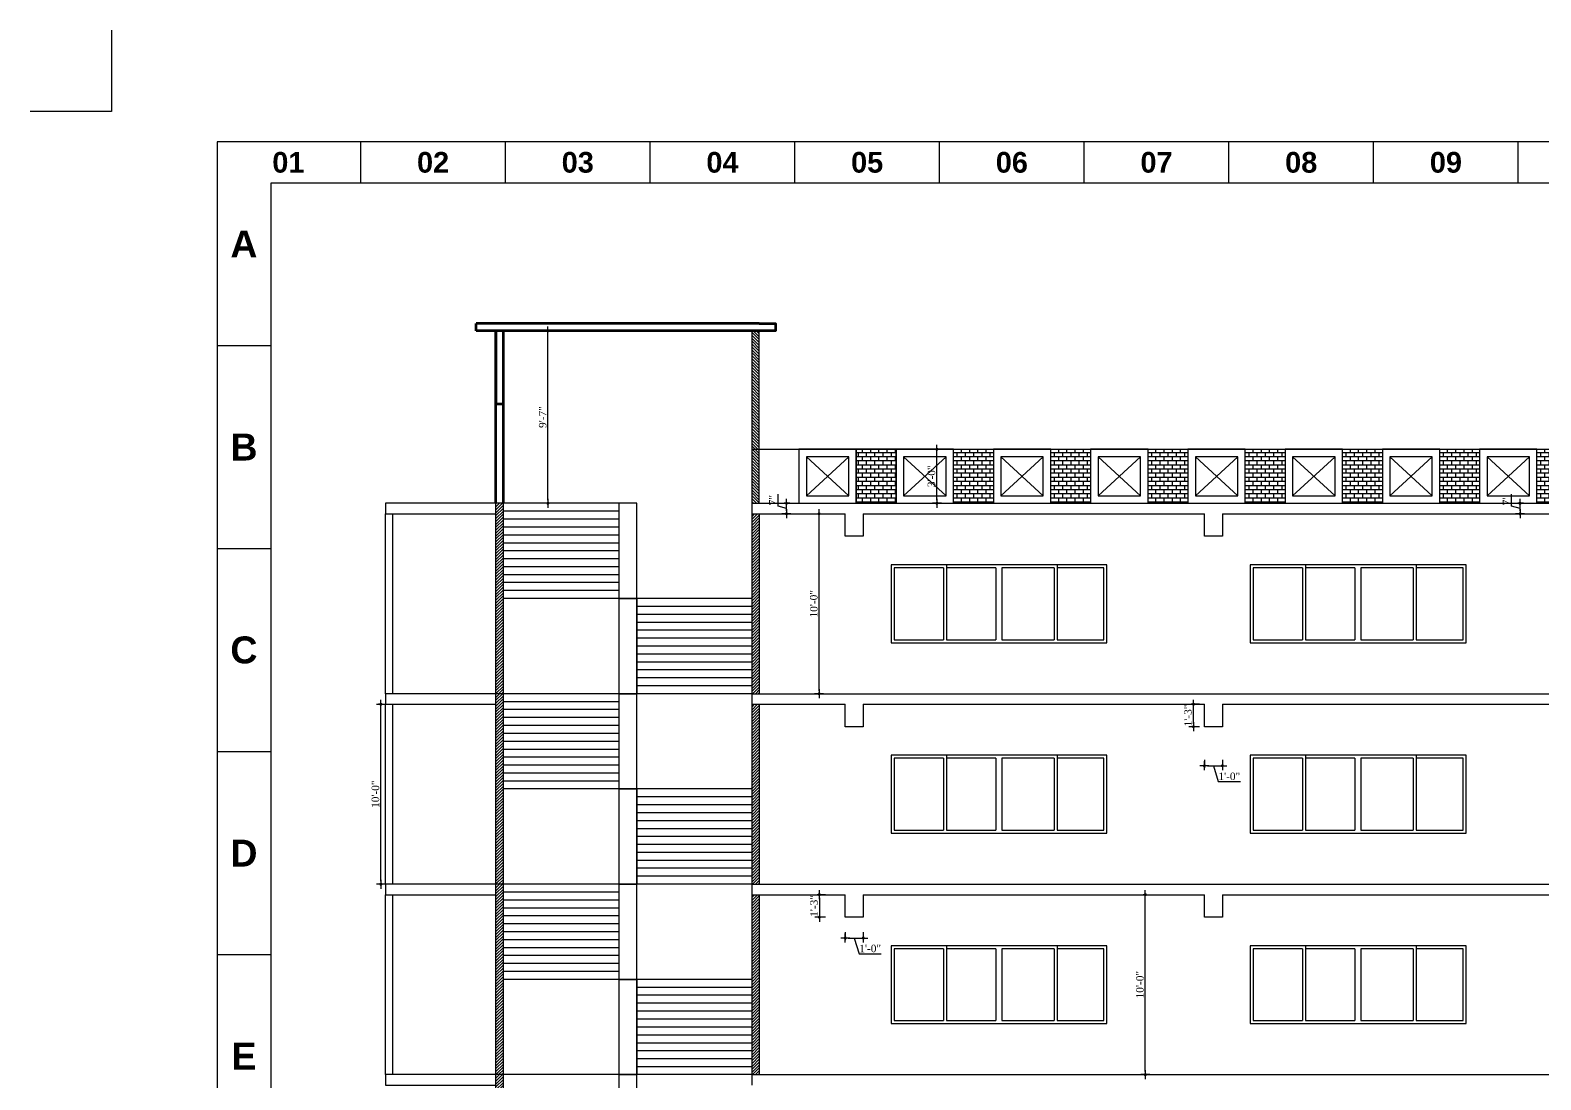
# Model space of a CAD drawing. Header units: inches. Extents: x -250485 to 735580, y -140410 to 288049.
# Drawn here: x 58552 to 59560, y 21638 to 22338 of the extents above; entities that cross this region are included whole.
import ezdxf

# ---------------------------------------------------------------- set-up
doc = ezdxf.new("R2010")
doc.units = ezdxf.units.IN
doc.header["$MEASUREMENT"] = 0
doc.header["$PDMODE"] = 35
doc.layers.get('0').update_dxf_attribs({"lineweight": 0})
doc.layers.get('Defpoints').update_dxf_attribs({"lineweight": 0})
for name, color, linetype, lineweight in [('COLUMN-2', 102, 'Continuous', 0), ('DIM_WORKING', 7, 'Continuous', 0), ('FIX', 251, 'Continuous', 0), ('FURNITURE', 144, 'Continuous', 0), ('Inline', 7, 'Continuous', 0), ('Intercom Conduit', 40, 'Continuous', 0), ('Layer1', 134, 'Continuous', 0), ('Outline', 7, 'Continuous', 0), ('Scale', 7, 'Continuous', 0), ('Scale_Text', 7, 'Continuous', 0), ('Stair', 171, 'Continuous', 0), ('Titelblk', 7, 'Continuous', 25), ('TITLE', 7, 'Continuous', 20)]:
    doc.layers.add(name, color=color, linetype=linetype, lineweight=lineweight)
doc.styles.add('10IN', font='arial.ttf', dxfattribs={"height": 10})
doc.styles.add('REG', font='times.ttf')
doc.styles.get("Standard").update_dxf_attribs({"font": 'arialbd.ttf', "height": 24})
doc.styles.add('SX', font='arial.ttf')
doc.dimstyles.new('Dim-Pres', dxfattribs={"dimtxt": 5.5, "dimasz": 2, "dimexe": 1.5, "dimexo": 1.5, "dimgap": 1, "dimtad": 3, "dimdec": 0, "dimzin": 3, "dimdsep": 46, "dimlunit": 4, "dimtxsty": 'REG', "dimblk": 'point', "dimcen": 2, "dimclrd": 256, "dimclre": 256, "dimclrt": 7, "dimadec": 0, "dimazin": 0, "dimtfac": 0.75, "dimtdec": 0, "dimtmove": 1, "dimatfit": 3, "dimldrblk": 'point', "dimfxl": 0, "dimtolj": 1, "dimtzin": 0, "dimlwd": -1, "dimlwe": -1, "dimarcsym": 1})
doc.dimstyles.new('DIM1', dxfattribs={"dimtxt": 15, "dimasz": 24, "dimexe": 0, "dimexo": 0, "dimgap": 20, "dimtad": 0, "dimdec": 0, "dimzin": 3, "dimdsep": 46, "dimlunit": 3, "dimtxsty": 'SX', "dimblk": 'OPEN30', "dimcen": 0, "dimse1": 1, "dimse2": 1, "dimclrd": 256, "dimclrt": 2, "dimadec": 0, "dimazin": 0, "dimtfac": 1, "dimtdec": 0, "dimtmove": 2, "dimatfit": 0, "dimldrblk": 'OPEN30', "dimfxl": 1, "dimtvp": 1, "dimtolj": 1, "dimtzin": 3, "dimlwd": -1, "dimarcsym": 0})
pattern_1 = [(0, (52532.1162, 21509.5093), (0, 2.75), []), (90, (52532.116, 21509.509), (-5.5, 3e-16), [2.75, -2.75]), (90, (52534.866, 21509.509), (-5.5, 3e-16), [-2.75, 2.75])]

# ---------------------------------------------------------------- blocks, each defined once
blk = doc.blocks.new('_ArchTick')
at = {"color": 0, "linetype": 'ByBlock', "const_width": 0.15}
blk.add_lwpolyline([(-0.5, -0.5), (0.5, 0.5)], dxfattribs=at)
blk = doc.blocks.new('*D493')
at = {"layer": 'Defpoints', "color": 0, "ltscale": 30, "transparency": 16777216}
for p in [(59095.6, 21761.8), (60405, 21761.8), (60138.4, 21641.8)]:
    blk.add_point(p, dxfattribs=at)
at = {"layer": 'DIM_WORKING', "ltscale": 30, "transparency": 16777216}
blk.add_line((60405, 21641.8), (60405, 21761.8), dxfattribs=at)
at = {"layer": 'DIM_WORKING', "ltscale": 30, "transparency": 16777216, "xscale": 6, "yscale": 6, "zscale": 6}
for p, rotation in [((60405, 21761.8), 90), ((60405, 21641.8), 270)]:
    blk.add_blockref('_ArchTick', p, dxfattribs=dict(at, rotation=rotation))
at = {"layer": 'DIM_WORKING', "ltscale": 30, "transparency": 16777216, "insert": (60394.8, 21701.8), "char_height": 10, "attachment_point": 5, "rotation": 90, "style": '10IN'}
blk.add_mtext('\\A1;10\'-0"', dxfattribs=at)
blk = doc.blocks.new('*D494')
at = {"layer": 'Defpoints', "color": 0, "ltscale": 30, "transparency": 16777216}
for p in [(59095.6, 21761.8), (60137, 21768.8), (60405, 21768.8)]:
    blk.add_point(p, dxfattribs=at)
at = {"layer": 'DIM_WORKING', "ltscale": 30, "transparency": 16777216}
blk.add_line((60405, 21761.8), (60405, 21768.8), dxfattribs=at)
at = {"layer": 'DIM_WORKING', "ltscale": 30, "transparency": 16777216, "xscale": 6, "yscale": 6, "zscale": 6}
for p, rotation in [((60405, 21768.8), 90), ((60405, 21761.8), 270)]:
    blk.add_blockref('_ArchTick', p, dxfattribs=dict(at, rotation=rotation))
at = {"layer": 'DIM_WORKING', "ltscale": 30, "transparency": 16777216, "insert": (60386.8, 21762.6), "char_height": 10, "attachment_point": 5, "rotation": 90, "style": '10IN'}
blk.add_mtext('\\A1;7"', dxfattribs=at)
blk = doc.blocks.new('dot')
at = {"color": 4}
for p, q in [((-1.5, 0), (1.5, 0)), ((0, 1.5), (0, -1.5))]:
    blk.add_line(p, q, dxfattribs=at)
at = {"color": 6, "const_width": 0.5}
blk.add_lwpolyline([(-0.25, 0, 1), (0.25, 0, 1)], format="xyb", close=True, dxfattribs=at)
blk = doc.blocks.new('point')
blk.add_blockref('dot', (0, 0))
blk = doc.blocks.new('*D502')
at = {"layer": 'Defpoints', "color": 0, "ltscale": 30, "transparency": 16777216}
for p in [(59095.9, 21761.8), (59078.6, 21746.8), (59095.9, 21746.8)]:
    blk.add_point(p, dxfattribs=at)
at = {"layer": 'Layer1', "ltscale": 30, "transparency": 16777216}
for p, q in [((59082.6, 21761.8), (59077.1, 21761.8)), ((59078.6, 21759.8), (59078.6, 21748.8)), ((59082.6, 21746.8), (59077.1, 21746.8))]:
    blk.add_line(p, q, dxfattribs=at)
at = {"layer": 'Layer1', "ltscale": 30, "transparency": 16777216, "xscale": 2, "yscale": 2, "zscale": 2}
for p, rotation in [((59078.6, 21761.8), 90), ((59078.6, 21746.8), 270)]:
    blk.add_blockref('point', p, dxfattribs=dict(at, rotation=rotation))
at = {"layer": 'Layer1', "color": 7, "ltscale": 30, "transparency": 16777216, "insert": (59075.1, 21754.3), "char_height": 5, "attachment_point": 5, "rotation": 90, "style": 'REG'}
blk.add_mtext('\\A1;1\'-3"', dxfattribs=at)
blk = doc.blocks.new('*D503')
at = {"layer": 'Defpoints', "color": 0, "ltscale": 30, "transparency": 16777216}
for p in [(59095.9, 21746.8), (59107.9, 21746.8), (59107.9, 21732.9)]:
    blk.add_point(p, dxfattribs=at)
at = {"layer": 'Layer1', "ltscale": 30, "transparency": 16777216}
for p, q in [((59095.9, 21736.9), (59095.9, 21731.4)), ((59097.9, 21732.9), (59105.9, 21732.9)), ((59101.9, 21732.9), (59105.1, 21722.3)), ((59107.9, 21736.9), (59107.9, 21731.4)), ((59105.1, 21722.3), (59119.9, 21722.3))]:
    blk.add_line(p, q, dxfattribs=at)
at = {"layer": 'Layer1', "ltscale": 30, "transparency": 16777216, "xscale": 2, "yscale": 2, "zscale": 2, "rotation": 180}
blk.add_blockref('point', (59095.9, 21732.9), dxfattribs=at)
at = {"layer": 'Layer1', "ltscale": 30, "transparency": 16777216, "xscale": 2, "yscale": 2, "zscale": 2}
blk.add_blockref('point', (59107.9, 21732.9), dxfattribs=at)
at = {"layer": 'Layer1', "color": 7, "ltscale": 30, "transparency": 16777216, "insert": (59112.5, 21725.9), "char_height": 5, "attachment_point": 5, "style": 'REG'}
blk.add_mtext('\\A1;1\'-0"', dxfattribs=at)
blk = doc.blocks.new('*D504')
at = {"layer": 'Defpoints', "color": 0, "ltscale": 30, "transparency": 16777216}
for p in [(59328.1, 21888.8), (59335.4, 21888.8), (59335.4, 21873.8)]:
    blk.add_point(p, dxfattribs=at)
at = {"layer": 'Layer1', "ltscale": 30, "transparency": 16777216}
for p, q in [((59332.1, 21888.8), (59326.6, 21888.8)), ((59328.1, 21875.8), (59328.1, 21886.8)), ((59332.1, 21873.8), (59326.6, 21873.8))]:
    blk.add_line(p, q, dxfattribs=at)
at = {"layer": 'Layer1', "ltscale": 30, "transparency": 16777216, "xscale": 2, "yscale": 2, "zscale": 2}
for p, rotation in [((59328.1, 21888.8), 90), ((59328.1, 21873.8), 270)]:
    blk.add_blockref('point', p, dxfattribs=dict(at, rotation=rotation))
at = {"layer": 'Layer1', "color": 7, "ltscale": 30, "transparency": 16777216, "insert": (59324.5, 21881.3), "char_height": 5, "attachment_point": 5, "rotation": 90, "style": 'REG'}
blk.add_mtext('\\A1;1\'-3"', dxfattribs=at)
blk = doc.blocks.new('*D505')
at = {"layer": 'Defpoints', "color": 0, "ltscale": 30, "transparency": 16777216}
for p in [(59335.4, 21873.8), (59347.4, 21873.8), (59347.4, 21847.8)]:
    blk.add_point(p, dxfattribs=at)
at = {"layer": 'Layer1', "ltscale": 30, "transparency": 16777216}
for p, q in [((59335.4, 21851.8), (59335.4, 21846.3)), ((59347.4, 21851.8), (59347.4, 21846.3)), ((59337.4, 21847.8), (59345.4, 21847.8)), ((59341.4, 21847.8), (59344.6, 21837.2)), ((59344.6, 21837.2), (59359.4, 21837.2))]:
    blk.add_line(p, q, dxfattribs=at)
at = {"layer": 'Layer1', "ltscale": 30, "transparency": 16777216, "xscale": 2, "yscale": 2, "zscale": 2, "rotation": 180}
blk.add_blockref('point', (59335.4, 21847.8), dxfattribs=at)
at = {"layer": 'Layer1', "ltscale": 30, "transparency": 16777216, "xscale": 2, "yscale": 2, "zscale": 2}
blk.add_blockref('point', (59347.4, 21847.8), dxfattribs=at)
at = {"layer": 'Layer1', "color": 7, "ltscale": 30, "transparency": 16777216, "insert": (59352, 21840.7), "char_height": 5, "attachment_point": 5, "style": 'REG'}
blk.add_mtext('\\A1;1\'-0"', dxfattribs=at)
blk = doc.blocks.new('*D508')
at = {"layer": 'Defpoints', "color": 0, "ltscale": 30, "transparency": 16777216}
for p in [(59070, 22015.8), (59078.4, 22015.8), (59070, 21895.8)]:
    blk.add_point(p, dxfattribs=at)
at = {"layer": 'Layer1', "ltscale": 30, "transparency": 16777216}
for p, q in [((59074.4, 22015.8), (59079.9, 22015.8)), ((59078.4, 21897.8), (59078.4, 22013.8)), ((59074.4, 21895.8), (59079.9, 21895.8))]:
    blk.add_line(p, q, dxfattribs=at)
at = {"layer": 'Layer1', "ltscale": 30, "transparency": 16777216, "xscale": 2, "yscale": 2, "zscale": 2}
for p, rotation in [((59078.4, 22015.8), 90), ((59078.4, 21895.8), 270)]:
    blk.add_blockref('point', p, dxfattribs=dict(at, rotation=rotation))
at = {"layer": 'Layer1', "color": 7, "ltscale": 30, "transparency": 16777216, "insert": (59074.9, 21955.8), "char_height": 5, "attachment_point": 5, "rotation": 90, "style": 'REG'}
blk.add_mtext('\\A1;10\'-0"', dxfattribs=at)
blk = doc.blocks.new('*D431')
at = {"layer": 'Defpoints', "color": 0, "ltscale": 30, "transparency": 16777216}
for p in [(58786.2, 21888.8), (58786.2, 21888.8), (58786.2, 21768.8)]:
    blk.add_point(p, dxfattribs=at)
at = {"layer": 'Layer1', "ltscale": 30, "transparency": 16777216}
for p, q in [((58786.2, 21888.8), (58784.7, 21888.8)), ((58786.2, 21770.8), (58786.2, 21886.8)), ((58786.2, 21768.8), (58784.7, 21768.8))]:
    blk.add_line(p, q, dxfattribs=at)
at = {"layer": 'Layer1', "ltscale": 30, "transparency": 16777216, "xscale": 2, "yscale": 2, "zscale": 2}
for p, rotation in [((58786.2, 21888.8), 90), ((58786.2, 21768.8), 270)]:
    blk.add_blockref('point', p, dxfattribs=dict(at, rotation=rotation))
at = {"layer": 'Layer1', "color": 7, "ltscale": 30, "transparency": 16777216, "insert": (58782.6, 21828.8), "char_height": 5, "attachment_point": 5, "rotation": 90, "style": 'REG'}
blk.add_mtext('\\A1;10\'-0"', dxfattribs=at)
blk = doc.blocks.new('*D509')
at = {"layer": 'Defpoints', "color": 0, "ltscale": 30, "transparency": 16777216}
for p in [(59296, 21761.8), (59296, 21761.8), (59296, 21641.8)]:
    blk.add_point(p, dxfattribs=at)
at = {"layer": 'Layer1', "ltscale": 30, "transparency": 16777216}
for p, q in [((59296, 21761.8), (59294.5, 21761.8)), ((59296, 21643.8), (59296, 21759.8)), ((59296, 21641.8), (59294.5, 21641.8))]:
    blk.add_line(p, q, dxfattribs=at)
at = {"layer": 'Layer1', "ltscale": 30, "transparency": 16777216, "xscale": 2, "yscale": 2, "zscale": 2}
for p, rotation in [((59296, 21761.8), 90), ((59296, 21641.8), 270)]:
    blk.add_blockref('point', p, dxfattribs=dict(at, rotation=rotation))
at = {"layer": 'Layer1', "color": 7, "ltscale": 30, "transparency": 16777216, "insert": (59292.4, 21701.8), "char_height": 5, "attachment_point": 5, "rotation": 90, "style": 'REG'}
blk.add_mtext('\\A1;10\'-0"', dxfattribs=at)
blk = doc.blocks.new('*D536')
at = {"layer": 'Defpoints', "color": 0, "ltscale": 30, "transparency": 16777216}
for p in [(58897.6, 22137.8), (58906.3, 22137.8), (58906.3, 22022.8)]:
    blk.add_point(p, dxfattribs=at)
at = {"layer": 'Layer1', "ltscale": 30, "transparency": 16777216}
for p, q in [((58901.6, 22137.8), (58896.1, 22137.8)), ((58897.6, 22024.8), (58897.6, 22135.8)), ((58901.6, 22022.8), (58896.1, 22022.8))]:
    blk.add_line(p, q, dxfattribs=at)
at = {"layer": 'Layer1', "ltscale": 30, "transparency": 16777216, "xscale": 2, "yscale": 2, "zscale": 2}
for p, rotation in [((58897.6, 22137.8), 90), ((58897.6, 22022.8), 270)]:
    blk.add_blockref('point', p, dxfattribs=dict(at, rotation=rotation))
at = {"layer": 'Layer1', "color": 7, "ltscale": 30, "transparency": 16777216, "insert": (58894.1, 22080.3), "char_height": 5, "attachment_point": 5, "rotation": 90, "style": 'REG'}
blk.add_mtext('\\A1;9\'-7"', dxfattribs=at)
blk = doc.blocks.new('*D537')
at = {"layer": 'Defpoints', "color": 0, "ltscale": 30, "transparency": 16777216}
for p in [(59545.9, 22022.8), (59549.6, 22022.8), (59549.6, 22015.8)]:
    blk.add_point(p, dxfattribs=at)
at = {"layer": 'Layer1', "ltscale": 30, "transparency": 16777216}
for p, q in [((59540.3, 22020.9), (59540.3, 22028.9)), ((59548.1, 22022.8), (59544.4, 22022.8)), ((59545.9, 22019.3), (59540.3, 22020.9)), ((59548.1, 22015.8), (59544.4, 22015.8)), ((59545.9, 22017.8), (59545.9, 22020.8))]:
    blk.add_line(p, q, dxfattribs=at)
at = {"layer": 'Layer1', "ltscale": 30, "transparency": 16777216, "xscale": 2, "yscale": 2, "zscale": 2}
for p, rotation in [((59545.9, 22022.8), 90), ((59545.9, 22015.8), 270)]:
    blk.add_blockref('point', p, dxfattribs=dict(at, rotation=rotation))
at = {"layer": 'Layer1', "color": 7, "ltscale": 30, "transparency": 16777216, "insert": (59536.8, 22024.9), "char_height": 5, "attachment_point": 5, "rotation": 90, "style": 'REG'}
blk.add_mtext('\\A1;7"', dxfattribs=at)
blk = doc.blocks.new('*D540')
at = {"layer": 'Defpoints', "color": 0, "ltscale": 30, "transparency": 16777216}
for p in [(59149, 22058.8), (59157, 22058.8), (59149, 22022.8)]:
    blk.add_point(p, dxfattribs=at)
at = {"layer": 'Layer1', "ltscale": 30, "transparency": 16777216}
for p, q in [((59153, 22058.8), (59158.5, 22058.8)), ((59157, 22024.8), (59157, 22056.8)), ((59153, 22022.8), (59158.5, 22022.8))]:
    blk.add_line(p, q, dxfattribs=at)
at = {"layer": 'Layer1', "ltscale": 30, "transparency": 16777216, "xscale": 2, "yscale": 2, "zscale": 2}
for p, rotation in [((59157, 22058.8), 90), ((59157, 22022.8), 270)]:
    blk.add_blockref('point', p, dxfattribs=dict(at, rotation=rotation))
at = {"layer": 'Layer1', "color": 7, "ltscale": 30, "transparency": 16777216, "insert": (59153.4, 22040.8), "char_height": 5, "attachment_point": 5, "rotation": 90, "style": 'REG'}
blk.add_mtext('\\A1;3\'-0"', dxfattribs=at)
blk = doc.blocks.new('*D541')
at = {"layer": 'Defpoints', "color": 0, "ltscale": 30, "transparency": 16777216}
for p in [(59056.7, 22022.8), (59060.5, 22022.8), (59060.5, 22015.8)]:
    blk.add_point(p, dxfattribs=at)
at = {"layer": 'Layer1', "ltscale": 30, "transparency": 16777216}
for p, q in [((59051.2, 22020.9), (59051.2, 22028.9)), ((59059, 22022.8), (59055.2, 22022.8)), ((59056.7, 22019.3), (59051.2, 22020.9)), ((59059, 22015.8), (59055.2, 22015.8)), ((59056.7, 22017.8), (59056.7, 22020.8))]:
    blk.add_line(p, q, dxfattribs=at)
at = {"layer": 'Layer1', "ltscale": 30, "transparency": 16777216, "xscale": 2, "yscale": 2, "zscale": 2}
for p, rotation in [((59056.7, 22022.8), 90), ((59056.7, 22015.8), 270)]:
    blk.add_blockref('point', p, dxfattribs=dict(at, rotation=rotation))
at = {"layer": 'Layer1', "color": 7, "ltscale": 30, "transparency": 16777216, "insert": (59047.6, 22024.9), "char_height": 5, "attachment_point": 5, "rotation": 90, "style": 'REG'}
blk.add_mtext('\\A1;7"', dxfattribs=at)
blk = doc.blocks.new('PAGE')
at = {"layer": 'Inline', "color": 252, "lineweight": 15}
blk.add_lwpolyline([(178051640.63, 22656441.11), (178051640.63, 22657235.79), (178050505.36, 22657235.79), (178050505.36, 22656441.11)], close=True, dxfattribs=at)
at = {"layer": 'Outline', "color": 252, "lineweight": 15}
blk.add_line((178051662.57, 22657252.66), (178050483.42, 22657252.66), dxfattribs=at)
blk.add_lwpolyline([(178050483.42, 22657252.66), (178050483.42, 22656424.24)], dxfattribs=at)
at = {"layer": 'Scale', "color": 252, "lineweight": 9}
for p, q in [((178050542.02, 22657235.79), (178050542.02, 22657252.66)), ((178050601.02, 22657235.79), (178050601.02, 22657252.66)), ((178050660.01, 22657235.79), (178050660.01, 22657252.66)), ((178050719.01, 22657235.79), (178050719.01, 22657252.66)), ((178050778.01, 22657235.79), (178050778.01, 22657252.66)), ((178050837.01, 22657235.79), (178050837.01, 22657252.66)), ((178050896, 22657235.79), (178050896, 22657252.66)), ((178050955, 22657235.79), (178050955, 22657252.66)), ((178051014, 22657235.79), (178051014, 22657252.66)), ((178050483.42, 22657169.57), (178050505.36, 22657169.57)), ((178050483.42, 22657086.79), (178050505.36, 22657086.79)), ((178050483.42, 22657004.01), (178050505.36, 22657004.01)), ((178050483.42, 22656921.23), (178050505.36, 22656921.23))]:
    blk.add_line(p, q, dxfattribs=at)
at = {"layer": 'Scale_Text', "color": 252, "lineweight": 13, "attachment_point": 5}
for s, insert, char_height, width in [('01', (178050512.52, 22657244.22), 8.435, 2.5102), ('02', (178050571.52, 22657244.22), 8.435, 2.5102), ('03', (178050630.51, 22657244.22), 8.435, 2.5102), ('04', (178050689.51, 22657244.22), 8.435, 2.5102), ('05', (178050748.51, 22657244.22), 8.435, 2.5102), ('06', (178050807.51, 22657244.22), 8.435, 2.5102), ('07', (178050866.5, 22657244.22), 8.435, 2.5102), ('08', (178050925.5, 22657244.22), 8.435, 2.5102), ('09', (178050984.5, 22657244.22), 8.435, 2.5102), ('A', (178050494.39, 22657210.97), 10.97, 8.3603), ('B', (178050494.39, 22657128.18), 10.97, 8.3603), ('C', (178050494.39, 22657045.4), 10.97, 8.3603), ('D', (178050494.39, 22656962.62), 10.97, 8.3603), ('E', (178050494.39, 22656879.84), 10.97, 8.3603)]:
    blk.add_mtext(s, dxfattribs=dict(at, insert=insert, char_height=char_height, width=width))
blk = doc.blocks.new('Title')
at = {"layer": 'Defpoints', "color": 1, "ltscale": 10}
blk.add_lwpolyline([(-102338.3, -85271), (-102338.3, -85371), (-102438.3, -85371)], dxfattribs=at)
at = {"layer": 'Titelblk', "color": 3, "linetype": 'Continuous', "lineweight": 0, "xscale": 3.014611567961765, "yscale": 3.014611567959946, "zscale": 3.014611567966516}
blk.add_blockref('PAGE', (-536855255.8, -68388224), dxfattribs=at)

msp = doc.modelspace()

# ---------------------------------------------------------------- hatches: boundary and pattern name
at = {"layer": 'DIM_WORKING', "ltscale": 30}
h = msp.add_hatch(dxfattribs=at)
h.set_pattern_fill('ANSI31', color=256, scale=11, style=0)
h.set_pattern_definition([(135, (59149.901, 21993.2207), (0.972272, 0.972272), [])])
h.paths.add_polyline_path([(59033.7, 22137.8), (59038.4, 22137.8), (59038.4, 22022.8), (59033.7, 22022.8)])
h = msp.add_hatch(dxfattribs=at)
h.set_pattern_fill('BRICK', color=256, scale=11, style=0)
h.set_pattern_definition(pattern_1)
h.paths.add_polyline_path([(59129.8, 22058.8), (59103.2, 22058.8), (59103.2, 22022.8), (59129.8, 22022.8)])
h = msp.add_hatch(dxfattribs=at)
h.set_pattern_fill('BRICK', color=256, scale=11, style=0)
h.set_pattern_definition(pattern_1)
h.paths.add_polyline_path([(59194.7, 22058.8), (59168.1, 22058.8), (59168.1, 22022.8), (59194.7, 22022.8)])
h = msp.add_hatch(dxfattribs=at)
h.set_pattern_fill('BRICK', color=256, scale=11, style=0)
h.set_pattern_definition([(0, (52596.9652, 21509.5093), (0, 2.75), []), (90, (52596.965, 21509.509), (-5.5, 3e-16), [2.75, -2.75]), (90, (52599.715, 21509.509), (-5.5, 3e-16), [-2.75, 2.75])])
h.paths.add_polyline_path([(59259.5, 22058.8), (59232.9, 22058.8), (59232.9, 22022.8), (59259.5, 22022.8)])
h = msp.add_hatch(dxfattribs=at)
h.set_pattern_fill('BRICK', color=256, scale=11, style=0)
h.set_pattern_definition([(0, (52661.8142, 21509.5093), (0, 2.75), []), (90, (52661.814, 21509.509), (-5.5, 3e-16), [2.75, -2.75]), (90, (52664.564, 21509.509), (-5.5, 3e-16), [-2.75, 2.75])])
h.paths.add_polyline_path([(59324.4, 22058.8), (59297.8, 22058.8), (59297.8, 22022.8), (59324.4, 22022.8)])
h = msp.add_hatch(dxfattribs=at)
h.set_pattern_fill('BRICK', color=256, scale=11, style=0)
h.set_pattern_definition([(0, (52726.6632, 21509.5093), (0, 2.75), []), (90, (52726.663, 21509.509), (-5.5, 3e-16), [2.75, -2.75]), (90, (52729.413, 21509.509), (-5.5, 3e-16), [-2.75, 2.75])])
h.paths.add_polyline_path([(59389.2, 22058.8), (59362.6, 22058.8), (59362.6, 22022.8), (59389.2, 22022.8)])
h = msp.add_hatch(dxfattribs=at)
h.set_pattern_fill('BRICK', color=256, scale=11, style=0)
h.set_pattern_definition([(0, (52791.5122, 21509.5093), (0, 2.75), []), (90, (52791.512, 21509.509), (-5.5, 3e-16), [2.75, -2.75]), (90, (52794.262, 21509.509), (-5.5, 3e-16), [-2.75, 2.75])])
h.paths.add_polyline_path([(59454.1, 22058.8), (59427.5, 22058.8), (59427.5, 22022.8), (59454.1, 22022.8)])
h = msp.add_hatch(dxfattribs=at)
h.set_pattern_fill('BRICK', color=256, scale=11, style=0)
h.set_pattern_definition([(0, (52856.3612, 21509.5093), (0, 2.75), []), (90, (52856.361, 21509.509), (-5.5, 3e-16), [2.75, -2.75]), (90, (52859.111, 21509.509), (-5.5, 3e-16), [-2.75, 2.75])])
h.paths.add_polyline_path([(59518.9, 22058.8), (59492.3, 22058.8), (59492.3, 22022.8), (59518.9, 22022.8)])
h = msp.add_hatch(dxfattribs=at)
h.set_pattern_fill('BRICK', color=256, scale=11, style=0)
h.set_pattern_definition([(0, (52921.2102, 21509.5093), (0, 2.75), []), (90, (52921.21, 21509.509), (-5.5, 3e-16), [2.75, -2.75]), (90, (52923.96, 21509.509), (-5.5, 3e-16), [-2.75, 2.75])])
h.paths.add_polyline_path([(59583.7, 22058.8), (59557.2, 22058.8), (59557.2, 22022.8), (59583.7, 22022.8)])
h = msp.add_hatch(dxfattribs=at)
h.set_pattern_fill('ANSI31', color=256, scale=11, style=0)
h.set_pattern_definition([(45, (60034.901, 21866.2207), (-0.9722718, 0.9722718), [])])
h.paths.add_polyline_path([(58862.9, 21895.8), (58867.9, 21895.8), (58867.9, 22022.8), (58862.9, 22022.8)])
h = msp.add_hatch(dxfattribs=at)
h.set_pattern_fill('ANSI31', color=256, scale=11, style=0)
h.set_pattern_definition([(45, (59961.151, 21866.2207), (-0.9722718, 0.9722718), [])])
h.paths.add_polyline_path([(59033.7, 21895.8), (59038.7, 21895.8), (59038.7, 22015.8), (59033.7, 22015.8)])
h = msp.add_hatch(dxfattribs=at)
h.set_pattern_fill('ANSI31', color=256, scale=11, style=0)
h.set_pattern_definition([(45, (60034.901, 21739.2207), (-0.9722718, 0.9722718), [])])
h.paths.add_polyline_path([(58862.9, 21768.8), (58867.9, 21768.8), (58867.9, 21895.8), (58862.9, 21895.8)])
h = msp.add_hatch(dxfattribs=at)
h.set_pattern_fill('ANSI31', color=256, scale=11, style=0)
h.set_pattern_definition([(45, (59961.151, 21739.2207), (-0.9722718, 0.9722718), [])])
h.paths.add_polyline_path([(59033.7, 21768.8), (59038.7, 21768.8), (59038.7, 21888.8), (59033.7, 21888.8)])
h = msp.add_hatch(dxfattribs=at)
h.set_pattern_fill('ANSI31', color=256, scale=11, style=0)
h.set_pattern_definition([(45, (60034.901, 21612.2207), (-0.9722718, 0.9722718), [])])
h.paths.add_polyline_path([(58862.9, 21641.8), (58867.9, 21641.8), (58867.9, 21768.8), (58862.9, 21768.8)])
h = msp.add_hatch(dxfattribs=at)
h.set_pattern_fill('ANSI31', color=256, scale=11, style=0)
h.set_pattern_definition([(45, (59961.151, 21612.2207), (-0.9722718, 0.9722718), [])])
h.paths.add_polyline_path([(59033.7, 21641.8), (59038.7, 21641.8), (59038.7, 21761.8), (59033.7, 21761.8)])
h = msp.add_hatch(dxfattribs=at)
h.set_pattern_fill('ANSI31', color=256, scale=11, style=0)
h.set_pattern_definition([(45, (60034.901, 21485.2207), (-0.9722718, 0.9722718), [])])
h.paths.add_polyline_path([(58862.9, 21514.8), (58867.9, 21514.8), (58867.9, 21641.8), (58862.9, 21641.8)])

# ---------------------------------------------------------------- linework, layer by layer
at = {"layer": 'COLUMN-2', "ltscale": 30}
for p, q in [((59033.7, 22015.8), (59033.7, 22022.8)), ((59033.7, 21888.8), (59033.7, 21895.8)), ((59033.7, 21761.8), (59033.7, 21768.8)), ((59033.7, 21634.8), (59033.7, 21641.8))]:
    msp.add_line(p, q, dxfattribs=at)
for points in [[(58862.9, 22022.8), (58789.2, 22022.8), (58789.2, 22015.8), (58862.9, 22015.8)], [(58862.9, 21895.8), (58789.2, 21895.8), (58789.2, 21888.8), (58862.9, 21888.8)], [(58862.9, 21768.8), (58789.2, 21768.8), (58789.2, 21761.8), (58862.9, 21761.8)], [(58862.9, 21641.8), (58789.2, 21641.8), (58789.2, 21634.8), (58862.9, 21634.8)]]:
    msp.add_lwpolyline(points, close=True, dxfattribs=at)
for points in [[(59033.7, 22022.8), (60152.7, 22022.8)], [(59033.7, 22015.8), (59095.9, 22015.8)], [(59107.9, 22015.8), (59107.9, 22000.8), (59095.9, 22000.8), (59095.9, 22015.8)], [(59107.9, 22015.8), (59335.4, 22015.8)], [(59347.4, 22015.8), (59347.4, 22000.8), (59335.4, 22000.8), (59335.4, 22015.8)], [(59347.4, 22015.8), (59574.9, 22015.8)], [(59033.7, 21895.8), (60152.7, 21895.8)], [(59033.7, 21888.8), (59095.9, 21888.8)], [(59107.9, 21888.8), (59107.9, 21873.8), (59095.9, 21873.8), (59095.9, 21888.8)], [(59107.9, 21888.8), (59335.4, 21888.8)], [(59347.4, 21888.8), (59347.4, 21873.8), (59335.4, 21873.8), (59335.4, 21888.8)], [(59347.4, 21888.8), (59574.9, 21888.8)], [(59033.7, 21768.8), (60152.7, 21768.8)], [(59033.7, 21761.8), (59095.9, 21761.8)], [(59107.9, 21761.8), (59107.9, 21746.8), (59095.9, 21746.8), (59095.9, 21761.8)], [(59107.9, 21761.8), (59335.4, 21761.8)], [(59347.4, 21761.8), (59347.4, 21746.8), (59335.4, 21746.8), (59335.4, 21761.8)], [(59347.4, 21761.8), (59574.9, 21761.8)], [(59033.7, 21641.8), (60152.7, 21641.8)]]:
    msp.add_lwpolyline(points, dxfattribs=at)
at = {"layer": 'DIM_WORKING', "ltscale": 30}
for p, q in [((59033.7, 22022.8), (59033.7, 22137.8)), ((59038.4, 22022.8), (59038.4, 22137.8)), ((58862.9, 21895.8), (58862.9, 22022.8)), ((58867.9, 22022.8), (58862.9, 22022.8)), ((58862.9, 21895.8), (58862.9, 22022.8)), ((58867.9, 21895.8), (58867.9, 22022.8)), ((58789.2, 21895.8), (58789.2, 22015.8)), ((58794.2, 21895.8), (58794.2, 22015.8)), ((59033.7, 21895.8), (59033.7, 22015.8)), ((59038.7, 21895.8), (59038.7, 22015.8)), ((58944.8, 21959.3), (58944.8, 21895.8)), ((58956.8, 21959.3), (58956.8, 21895.8)), ((58862.9, 21768.8), (58862.9, 21895.8)), ((58867.9, 21895.8), (58862.9, 21895.8)), ((58862.9, 21768.8), (58862.9, 21895.8)), ((58867.9, 21768.8), (58867.9, 21895.8)), ((58789.2, 21768.8), (58789.2, 21888.8)), ((58794.2, 21768.8), (58794.2, 21888.8)), ((59033.7, 21768.8), (59033.7, 21888.8)), ((59038.7, 21768.8), (59038.7, 21888.8)), ((58944.8, 21832.3), (58944.8, 21768.8)), ((58956.8, 21832.3), (58956.8, 21768.8)), ((58789.2, 21641.8), (58789.2, 21761.8)), ((58794.2, 21641.8), (58794.2, 21761.8)), ((58862.9, 21641.8), (58862.9, 21768.8)), ((58867.9, 21768.8), (58862.9, 21768.8)), ((58862.9, 21641.8), (58862.9, 21768.8)), ((58867.9, 21641.8), (58867.9, 21768.8)), ((59033.7, 21641.8), (59033.7, 21761.8)), ((59038.7, 21641.8), (59038.7, 21761.8)), ((58944.8, 21705.3), (58944.8, 21641.8)), ((58956.8, 21705.3), (58956.8, 21641.8)), ((58862.9, 21514.8), (58862.9, 21641.8)), ((58867.9, 21641.8), (58862.9, 21641.8)), ((58862.9, 21514.8), (58862.9, 21641.8)), ((58867.9, 21514.8), (58867.9, 21641.8))]:
    msp.add_line(p, q, dxfattribs=at)
msp.add_lwpolyline([(59129.8, 22058.8), (59103.2, 22058.8), (59103.2, 22022.8), (59129.8, 22022.8)], close=True, dxfattribs=at)
at = {"layer": 'FIX', "lineweight": 35, "ltscale": 30}
for p, q in [((59038.4, 22142.8), (58849.7, 22142.8)), ((58849.7, 22137.8), (58849.7, 22142.8)), ((59038.4, 22137.8), (58849.7, 22137.8)), ((58862.9, 22022.8), (58862.9, 22137.8)), ((58867.9, 22022.8), (58867.9, 22137.8))]:
    msp.add_line(p, q, dxfattribs=at)
msp.add_lwpolyline([(59038.4, 22142.8), (59043.4, 22142.8), (59049.4, 22142.8), (59049.4, 22137.8), (59038.4, 22137.8)], dxfattribs=at)
msp.add_lwpolyline([(58862.9, 22089.2), (58867.9, 22089.2), (58867.9, 22137.8), (58862.9, 22137.8)], close=True, dxfattribs=at)
at = {"layer": 'FURNITURE', "ltscale": 30}
for p, q in [((59098.2, 22053.8), (59070, 22027.8)), ((59070, 22053.8), (59098.2, 22027.8)), ((59163.1, 22053.8), (59134.8, 22027.8)), ((59134.8, 22053.8), (59163.1, 22027.8)), ((59227.9, 22053.8), (59199.7, 22027.8)), ((59199.7, 22053.8), (59227.9, 22027.8)), ((59292.8, 22053.8), (59264.5, 22027.8)), ((59264.5, 22053.8), (59292.8, 22027.8)), ((59357.6, 22053.8), (59329.4, 22027.8)), ((59329.4, 22053.8), (59357.6, 22027.8)), ((59422.5, 22053.8), (59394.2, 22027.8)), ((59394.2, 22053.8), (59422.5, 22027.8)), ((59487.3, 22053.8), (59459.1, 22027.8)), ((59459.1, 22053.8), (59487.3, 22027.8)), ((59552.2, 22053.8), (59523.9, 22027.8)), ((59523.9, 22053.8), (59552.2, 22027.8))]:
    msp.add_line(p, q, dxfattribs=at)
for points in [[(59103.2, 22058.8), (59065, 22058.8), (59065, 22022.8), (59103.2, 22022.8)], [(59098.2, 22053.8), (59070, 22053.8), (59070, 22027.8), (59098.2, 22027.8)], [(59168.1, 22058.8), (59129.8, 22058.8), (59129.8, 22022.8), (59168.1, 22022.8)], [(59163.1, 22053.8), (59134.8, 22053.8), (59134.8, 22027.8), (59163.1, 22027.8)], [(59232.9, 22058.8), (59194.7, 22058.8), (59194.7, 22022.8), (59232.9, 22022.8)], [(59227.9, 22053.8), (59199.7, 22053.8), (59199.7, 22027.8), (59227.9, 22027.8)], [(59297.8, 22058.8), (59259.5, 22058.8), (59259.5, 22022.8), (59297.8, 22022.8)], [(59292.8, 22053.8), (59264.5, 22053.8), (59264.5, 22027.8), (59292.8, 22027.8)], [(59362.6, 22058.8), (59324.4, 22058.8), (59324.4, 22022.8), (59362.6, 22022.8)], [(59357.6, 22053.8), (59329.4, 22053.8), (59329.4, 22027.8), (59357.6, 22027.8)], [(59427.5, 22058.8), (59389.2, 22058.8), (59389.2, 22022.8), (59427.5, 22022.8)], [(59422.5, 22053.8), (59394.2, 22053.8), (59394.2, 22027.8), (59422.5, 22027.8)], [(59492.3, 22058.8), (59454.1, 22058.8), (59454.1, 22022.8), (59492.3, 22022.8)], [(59487.3, 22053.8), (59459.1, 22053.8), (59459.1, 22027.8), (59487.3, 22027.8)], [(59557.2, 22058.8), (59518.9, 22058.8), (59518.9, 22022.8), (59557.2, 22022.8)], [(59552.2, 22053.8), (59523.9, 22053.8), (59523.9, 22027.8), (59552.2, 22027.8)]]:
    msp.add_lwpolyline(points, close=True, dxfattribs=at)
at = {"layer": 'Intercom Conduit', "ltscale": 30}
msp.add_lwpolyline([(59033.7, 22058.8), (60077.4, 22058.8)], dxfattribs=at)
at = {"layer": 'Stair', "ltscale": 30}
for p, q in [((58944.8, 22022.8), (58867.9, 22022.8)), ((58944.8, 22017.5), (58867.9, 22017.5)), ((58944.8, 22012.2), (58867.9, 22012.2)), ((58944.8, 22006.9), (58867.9, 22006.9)), ((58944.8, 22001.6), (58867.9, 22001.6)), ((58944.8, 21996.3), (58867.9, 21996.3)), ((58944.8, 21991), (58867.9, 21991)), ((58944.8, 21985.7), (58867.9, 21985.7)), ((59163.3, 21981.8), (59163.3, 21931.8)), ((59237.2, 21981.8), (59237.2, 21931.8)), ((59402.8, 21981.8), (59402.8, 21931.8)), ((59476.7, 21981.8), (59476.7, 21931.8)), ((58944.8, 21980.4), (58867.9, 21980.4)), ((58944.8, 21975.2), (58867.9, 21975.2)), ((59161.3, 21979.8), (59161.3, 21931.8)), ((59196.2, 21979.8), (59196.2, 21931.8)), ((59200.2, 21979.8), (59200.2, 21931.8)), ((59235.2, 21979.8), (59235.2, 21931.8)), ((59400.8, 21979.8), (59400.8, 21931.8)), ((59435.7, 21979.8), (59435.7, 21931.8)), ((59439.7, 21979.8), (59439.7, 21931.8)), ((59474.7, 21979.8), (59474.7, 21931.8)), ((58944.8, 21969.9), (58867.9, 21969.9)), ((58944.8, 21964.6), (58867.9, 21964.6)), ((59033.7, 21959.3), (58867.9, 21959.3)), ((59033.7, 21954), (58956.8, 21954)), ((59033.7, 21948.7), (58956.8, 21948.7)), ((59033.7, 21943.4), (58956.8, 21943.4)), ((59033.7, 21938.1), (58956.8, 21938.1)), ((59033.7, 21932.8), (58956.8, 21932.8)), ((59033.7, 21927.5), (58956.8, 21927.5)), ((59033.7, 21922.2), (58956.8, 21922.2)), ((59033.7, 21916.9), (58956.8, 21916.9)), ((59033.7, 21911.7), (58956.8, 21911.7)), ((59033.7, 21906.4), (58956.8, 21906.4)), ((59033.7, 21901.1), (58956.8, 21901.1)), ((59033.7, 21895.8), (58862.9, 21895.8)), ((58944.8, 21895.8), (58867.9, 21895.8)), ((58944.8, 21890.5), (58867.9, 21890.5)), ((58944.8, 21885.2), (58867.9, 21885.2)), ((58944.8, 21879.9), (58867.9, 21879.9)), ((58944.8, 21874.6), (58867.9, 21874.6)), ((58944.8, 21869.3), (58867.9, 21869.3)), ((58944.8, 21864), (58867.9, 21864)), ((58944.8, 21858.7), (58867.9, 21858.7)), ((58944.8, 21853.4), (58867.9, 21853.4)), ((59161.3, 21852.8), (59161.3, 21804.8)), ((59163.3, 21854.8), (59163.3, 21804.8)), ((59196.2, 21852.8), (59196.2, 21804.8)), ((59200.2, 21852.8), (59200.2, 21804.8)), ((59235.2, 21852.8), (59235.2, 21804.8)), ((59237.2, 21854.8), (59237.2, 21804.8)), ((59400.8, 21852.8), (59400.8, 21804.8)), ((59402.8, 21854.8), (59402.8, 21804.8)), ((59435.7, 21852.8), (59435.7, 21804.8)), ((59439.7, 21852.8), (59439.7, 21804.8)), ((59474.7, 21852.8), (59474.7, 21804.8)), ((59476.7, 21854.8), (59476.7, 21804.8)), ((58944.8, 21848.2), (58867.9, 21848.2)), ((58944.8, 21842.9), (58867.9, 21842.9)), ((58944.8, 21837.6), (58867.9, 21837.6)), ((59033.7, 21832.3), (58867.9, 21832.3)), ((59033.7, 21827), (58956.8, 21827)), ((59033.7, 21821.7), (58956.8, 21821.7)), ((59033.7, 21816.4), (58956.8, 21816.4)), ((59033.7, 21811.1), (58956.8, 21811.1)), ((59033.7, 21805.8), (58956.8, 21805.8)), ((59033.7, 21800.5), (58956.8, 21800.5)), ((59033.7, 21795.2), (58956.8, 21795.2)), ((59033.7, 21789.9), (58956.8, 21789.9)), ((59033.7, 21784.7), (58956.8, 21784.7)), ((59033.7, 21779.4), (58956.8, 21779.4)), ((59033.7, 21774.1), (58956.8, 21774.1)), ((59033.7, 21768.8), (58862.9, 21768.8)), ((58944.8, 21768.8), (58867.9, 21768.8)), ((58944.8, 21763.5), (58867.9, 21763.5)), ((58944.8, 21758.2), (58867.9, 21758.2)), ((58944.8, 21752.9), (58867.9, 21752.9)), ((58944.8, 21747.6), (58867.9, 21747.6)), ((58944.8, 21742.3), (58867.9, 21742.3)), ((58944.8, 21737), (58867.9, 21737)), ((58944.8, 21731.7), (58867.9, 21731.7)), ((58944.8, 21726.4), (58867.9, 21726.4)), ((58944.8, 21721.2), (58867.9, 21721.2)), ((59161.3, 21725.8), (59161.3, 21677.8)), ((59163.3, 21727.8), (59163.3, 21677.8)), ((59196.2, 21725.8), (59196.2, 21677.8)), ((59200.2, 21725.8), (59200.2, 21677.8)), ((59235.2, 21725.8), (59235.2, 21677.8)), ((59237.2, 21727.8), (59237.2, 21677.8)), ((59400.8, 21725.8), (59400.8, 21677.8)), ((59402.8, 21727.8), (59402.8, 21677.8)), ((59435.7, 21725.8), (59435.7, 21677.8)), ((59439.7, 21725.8), (59439.7, 21677.8)), ((59474.7, 21725.8), (59474.7, 21677.8)), ((59476.7, 21727.8), (59476.7, 21677.8)), ((58944.8, 21715.9), (58867.9, 21715.9)), ((58944.8, 21710.6), (58867.9, 21710.6)), ((59033.7, 21705.3), (58867.9, 21705.3)), ((59033.7, 21700), (58956.8, 21700)), ((59033.7, 21694.7), (58956.8, 21694.7)), ((59033.7, 21689.4), (58956.8, 21689.4)), ((59033.7, 21684.1), (58956.8, 21684.1)), ((59033.7, 21678.8), (58956.8, 21678.8)), ((59033.7, 21673.5), (58956.8, 21673.5)), ((59033.7, 21668.2), (58956.8, 21668.2)), ((59033.7, 21662.9), (58956.8, 21662.9)), ((59033.7, 21657.7), (58956.8, 21657.7)), ((59033.7, 21652.4), (58956.8, 21652.4)), ((59033.7, 21641.8), (58862.9, 21641.8)), ((58944.8, 21641.8), (58867.9, 21641.8)), ((59033.7, 21647.1), (58956.8, 21647.1))]:
    msp.add_line(p, q, dxfattribs=at)
for points in [[(58956.8, 22022.8), (58944.8, 22022.8), (58944.8, 21959.3), (58956.8, 21959.3)], [(59270.4, 21981.8), (59126.4, 21981.8), (59126.4, 21929.8), (59270.4, 21929.8)], [(59509.9, 21981.8), (59365.9, 21981.8), (59365.9, 21929.8), (59509.9, 21929.8)], [(58956.8, 21959.3), (58944.8, 21959.3), (58944.8, 21895.8), (58956.8, 21895.8)], [(58956.8, 21895.8), (58944.8, 21895.8), (58944.8, 21832.3), (58956.8, 21832.3)], [(59270.4, 21854.8), (59126.4, 21854.8), (59126.4, 21802.8), (59270.4, 21802.8)], [(59509.9, 21854.8), (59365.9, 21854.8), (59365.9, 21802.8), (59509.9, 21802.8)], [(58956.8, 21832.3), (58944.8, 21832.3), (58944.8, 21768.8), (58956.8, 21768.8)], [(58956.8, 21768.8), (58944.8, 21768.8), (58944.8, 21705.3), (58956.8, 21705.3)], [(59270.4, 21727.8), (59126.4, 21727.8), (59126.4, 21675.8), (59270.4, 21675.8)], [(59509.9, 21727.8), (59365.9, 21727.8), (59365.9, 21675.8), (59509.9, 21675.8)], [(58956.8, 21705.3), (58944.8, 21705.3), (58944.8, 21641.8), (58956.8, 21641.8)], [(58956.8, 21641.8), (58944.8, 21641.8), (58944.8, 21578.3), (58956.8, 21578.3)]]:
    msp.add_lwpolyline(points, close=True, dxfattribs=at)
for points in [[(59270.4, 21981.8), (59126.4, 21981.8), (59126.4, 21929.8), (59270.4, 21929.8)], [(59509.9, 21981.8), (59365.9, 21981.8), (59365.9, 21929.8), (59509.9, 21929.8)], [(59161.3, 21979.8), (59128.4, 21979.8), (59128.4, 21931.8), (59161.3, 21931.8)], [(59161.3, 21979.8), (59128.4, 21979.8), (59128.4, 21931.8), (59161.3, 21931.8)], [(59196.2, 21979.8), (59163.3, 21979.8)], [(59194.2, 21979.8), (59163.3, 21979.8)], [(59235.2, 21979.8), (59200.2, 21979.8)], [(59235.2, 21979.8), (59200.2, 21979.8)], [(59237.2, 21931.8), (59268.4, 21931.8), (59268.4, 21979.8), (59237.2, 21979.8)], [(59268.4, 21979.8), (59237.2, 21979.8)], [(59268.4, 21979.8), (59237.2, 21979.8)], [(59400.8, 21979.8), (59367.9, 21979.8), (59367.9, 21931.8), (59400.8, 21931.8)], [(59400.8, 21979.8), (59367.9, 21979.8), (59367.9, 21931.8), (59400.8, 21931.8)], [(59435.7, 21979.8), (59402.8, 21979.8)], [(59433.7, 21979.8), (59402.8, 21979.8)], [(59474.7, 21979.8), (59439.7, 21979.8)], [(59474.7, 21979.8), (59439.7, 21979.8)], [(59476.7, 21931.8), (59507.9, 21931.8), (59507.9, 21979.8), (59476.7, 21979.8)], [(59507.9, 21979.8), (59476.7, 21979.8)], [(59507.9, 21979.8), (59476.7, 21979.8)], [(59163.3, 21931.8), (59196.2, 21931.8)], [(59200.2, 21931.8), (59235.2, 21931.8)], [(59200.2, 21931.8), (59235.2, 21931.8)], [(59237.2, 21931.8), (59268.4, 21931.8)], [(59237.2, 21931.8), (59268.4, 21931.8)], [(59402.8, 21931.8), (59435.7, 21931.8)], [(59439.7, 21931.8), (59474.7, 21931.8)], [(59439.7, 21931.8), (59474.7, 21931.8)], [(59476.7, 21931.8), (59507.9, 21931.8)], [(59476.7, 21931.8), (59507.9, 21931.8)], [(59270.4, 21854.8), (59126.4, 21854.8), (59126.4, 21802.8), (59270.4, 21802.8)], [(59161.3, 21852.8), (59128.4, 21852.8), (59128.4, 21804.8), (59161.3, 21804.8)], [(59161.3, 21852.8), (59128.4, 21852.8), (59128.4, 21804.8), (59161.3, 21804.8)], [(59196.2, 21852.8), (59163.3, 21852.8)], [(59194.2, 21852.8), (59163.3, 21852.8)], [(59235.2, 21852.8), (59200.2, 21852.8)], [(59235.2, 21852.8), (59200.2, 21852.8)], [(59237.2, 21804.8), (59268.4, 21804.8), (59268.4, 21852.8), (59237.2, 21852.8)], [(59268.4, 21852.8), (59237.2, 21852.8)], [(59268.4, 21852.8), (59237.2, 21852.8)], [(59509.9, 21854.8), (59365.9, 21854.8), (59365.9, 21802.8), (59509.9, 21802.8)], [(59400.8, 21852.8), (59367.9, 21852.8), (59367.9, 21804.8), (59400.8, 21804.8)], [(59400.8, 21852.8), (59367.9, 21852.8), (59367.9, 21804.8), (59400.8, 21804.8)], [(59435.7, 21852.8), (59402.8, 21852.8)], [(59433.7, 21852.8), (59402.8, 21852.8)], [(59474.7, 21852.8), (59439.7, 21852.8)], [(59474.7, 21852.8), (59439.7, 21852.8)], [(59476.7, 21804.8), (59507.9, 21804.8), (59507.9, 21852.8), (59476.7, 21852.8)], [(59507.9, 21852.8), (59476.7, 21852.8)], [(59507.9, 21852.8), (59476.7, 21852.8)], [(59163.3, 21804.8), (59196.2, 21804.8)], [(59200.2, 21804.8), (59235.2, 21804.8)], [(59200.2, 21804.8), (59235.2, 21804.8)], [(59237.2, 21804.8), (59268.4, 21804.8)], [(59237.2, 21804.8), (59268.4, 21804.8)], [(59402.8, 21804.8), (59435.7, 21804.8)], [(59439.7, 21804.8), (59474.7, 21804.8)], [(59439.7, 21804.8), (59474.7, 21804.8)], [(59476.7, 21804.8), (59507.9, 21804.8)], [(59476.7, 21804.8), (59507.9, 21804.8)], [(59270.4, 21727.8), (59126.4, 21727.8), (59126.4, 21675.8), (59270.4, 21675.8)], [(59161.3, 21725.8), (59128.4, 21725.8), (59128.4, 21677.8), (59161.3, 21677.8)], [(59161.3, 21725.8), (59128.4, 21725.8), (59128.4, 21677.8), (59161.3, 21677.8)], [(59196.2, 21725.8), (59163.3, 21725.8)], [(59194.2, 21725.8), (59163.3, 21725.8)], [(59235.2, 21725.8), (59200.2, 21725.8)], [(59235.2, 21725.8), (59200.2, 21725.8)], [(59237.2, 21677.8), (59268.4, 21677.8), (59268.4, 21725.8), (59237.2, 21725.8)], [(59268.4, 21725.8), (59237.2, 21725.8)], [(59268.4, 21725.8), (59237.2, 21725.8)], [(59509.9, 21727.8), (59365.9, 21727.8), (59365.9, 21675.8), (59509.9, 21675.8)], [(59400.8, 21725.8), (59367.9, 21725.8), (59367.9, 21677.8), (59400.8, 21677.8)], [(59400.8, 21725.8), (59367.9, 21725.8), (59367.9, 21677.8), (59400.8, 21677.8)], [(59435.7, 21725.8), (59402.8, 21725.8)], [(59433.7, 21725.8), (59402.8, 21725.8)], [(59474.7, 21725.8), (59439.7, 21725.8)], [(59474.7, 21725.8), (59439.7, 21725.8)], [(59476.7, 21677.8), (59507.9, 21677.8), (59507.9, 21725.8), (59476.7, 21725.8)], [(59507.9, 21725.8), (59476.7, 21725.8)], [(59507.9, 21725.8), (59476.7, 21725.8)], [(59163.3, 21677.8), (59196.2, 21677.8)], [(59200.2, 21677.8), (59235.2, 21677.8)], [(59200.2, 21677.8), (59235.2, 21677.8)], [(59237.2, 21677.8), (59268.4, 21677.8)], [(59237.2, 21677.8), (59268.4, 21677.8)], [(59402.8, 21677.8), (59435.7, 21677.8)], [(59439.7, 21677.8), (59474.7, 21677.8)], [(59439.7, 21677.8), (59474.7, 21677.8)], [(59476.7, 21677.8), (59507.9, 21677.8)], [(59476.7, 21677.8), (59507.9, 21677.8)]]:
    msp.add_lwpolyline(points, dxfattribs=at)

# ---------------------------------------------------------------- block references
at = {"layer": 'TITLE', "xscale": 0.5425392190591083, "yscale": 0.5425392190518323, "zscale": 0.5425392145730539}
msp.add_blockref('Title', (114129.2, 68601.1), dxfattribs=at)

# ---------------------------------------------------------------- dimensions: what is measured, and where the dimension line sits
at = {"layer": 'DIM_WORKING', "ltscale": 30}
dim = msp.add_linear_dim(base=(60405, 21768.8), p1=(59095.6, 21761.8), p2=(60137, 21768.8), angle=90, dimstyle='DIM1', override={"dimtxt": 8, "dimasz": 6, "dimgap": 3, "dimtxsty": '10IN', "dimblk": 'ArchTick', "dimclrt": 256, "dimldrblk": 'ArchTick', "dimfxl": 4, "dimarcsym": 1}, dxfattribs=at)
dim.commit()
dim.dimension.update_dxf_attribs({"geometry": '*D494', "text_midpoint": (60386.8, 21762.6), "dimtype": 160})
dim = msp.add_linear_dim(base=(60405, 21761.8), p1=(60138.4, 21641.8), p2=(59095.6, 21761.8), angle=90, dimstyle='DIM1', override={"dimtxt": 8, "dimasz": 6, "dimgap": 3, "dimtxsty": '10IN', "dimblk": 'ArchTick', "dimclrt": 256, "dimldrblk": 'ArchTick', "dimfxl": 4, "dimarcsym": 1}, dxfattribs=at)
dim.commit()
dim.dimension.update_dxf_attribs({"geometry": '*D493', "text_midpoint": (60394.8, 21701.8)})
at = {"layer": 'Layer1', "ltscale": 30}
for base, p1, p2, picture, middle in [((58897.6, 22137.8), (58906.3, 22022.8), (58906.3, 22137.8), '*D536', (58894.1, 22080.3)), ((59157, 22058.8), (59149, 22022.8), (59149, 22058.8), '*D540', (59153.4, 22040.8)), ((59056.7, 22022.8), (59060.5, 22015.8), (59060.5, 22022.8), '*D541', (59047.6, 22021.9)), ((59545.9, 22022.8), (59549.6, 22015.8), (59549.6, 22022.8), '*D537', (59536.8, 22021.9)), ((59078.4, 22015.8), (59070, 21895.8), (59070, 22015.8), '*D508', (59074.9, 21955.8)), ((58786.2, 21888.8), (58786.2, 21768.8), (58786.2, 21888.8), '*D431', (58782.6, 21828.8)), ((59328.1, 21888.8), (59335.4, 21873.8), (59335.4, 21888.8), '*D504', (59324.5, 21881.3)), ((59078.6, 21746.8), (59095.9, 21761.8), (59095.9, 21746.8), '*D502', (59075.1, 21754.3)), ((59296, 21761.8), (59296, 21641.8), (59296, 21761.8), '*D509', (59292.4, 21701.8))]:
    dim = msp.add_linear_dim(base=base, p1=p1, p2=p2, angle=90, dimstyle='Dim-Pres', override={"dimtxt": 5, "dimfxl": 4, "dimfxlon": 1}, dxfattribs=at)
    dim.commit()
    dim.dimension.update_dxf_attribs({"geometry": picture, "text_midpoint": middle})
for base, p1, p2, picture, middle in [((59347.4, 21847.8), (59335.4, 21873.8), (59347.4, 21873.8), '*D505', (59345.6, 21840.7)), ((59107.9, 21732.9), (59095.9, 21746.8), (59107.9, 21746.8), '*D503', (59106.1, 21725.9))]:
    dim = msp.add_linear_dim(base=base, p1=p1, p2=p2, dimstyle='Dim-Pres', override={"dimtxt": 5, "dimfxl": 4, "dimfxlon": 1}, dxfattribs=at)
    dim.commit()
    dim.dimension.update_dxf_attribs({"geometry": picture, "text_midpoint": middle})

doc.saveas('drawing.dxf')
